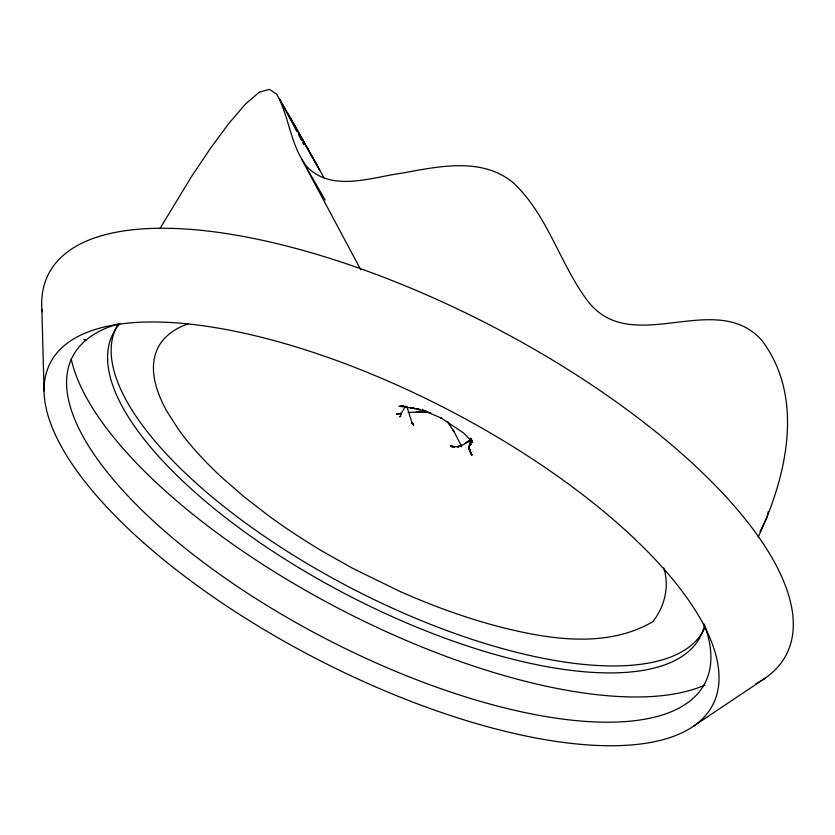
<?xml version="1.0" encoding="UTF-8"?>
<svg xmlns="http://www.w3.org/2000/svg" width="835" height="835" viewBox="0 0 835 835"><rect width="100%" height="100%" fill="white"/><g stroke="black" fill="none" stroke-linecap="round" stroke-linejoin="round"><path stroke-width="1.25" d="M470.752 438.949L472.245 442.028L470.669 438.751L471.003 441.214M469.04 446.652L469.447 449.825L471.785 455.023L469.437 449.814L469.186 446.088L469.458 449.825L471.817 455.002L469.437 449.794L471.848 454.971M400.904 414.421L400.518 413.075L400.863 414.442M471.117 438.803L470.982 441.433L471.19 439.575M471.065 439.627L469.26 447.456L470.241 451.85M471.013 441.099L471.222 439.325M768.096 511.782L767.24 516.781L760.038 531.519M470.606 442.519L470.408 443.208M470.449 443.051L471.201 440.974L470.669 442.247M469.458 445.629L469.625 445.264M401.009 413.93L405.466 406.227M469.26 445.869L469.614 445.295M758.17 537.062C786.486 477.025 805.222 397.919 761.864 340.367C714.854 287.793 630.143 359.76 586.4 299.212C559.262 262.086 547.436 214.752 513.222 182.708C481.931 156.865 438.834 166.415 402.47 173.064C371.742 177.145 331.892 192.728 306.821 166.582C290.319 145.415 289.547 117.244 276.771 94.303L269.465 89.345L259.205 92.226L245.323 104.198L228.654 123.684L210.451 148.359L191.935 175.903L160.205 228.122M470.648 439.899L469.26 441.819L471.545 439.095M469.458 445.587L471.524 444.043L470.272 444.7M471.483 440.88L471.086 441.381L472.067 440.243L471.483 440.88L470.836 438.646M469.019 440.525L470.387 438.876L472.704 442.164L463.561 432.947L440.859 417.803L442.101 418.544M468.8 440.703L463.561 444.554L458.175 446.673L461.056 445.973L457.371 446.85L459.96 446.255L455.252 446.808L450.858 446.255L454.125 447.101L450.629 445.713L452.727 446.944M470.888 438.98L471.243 440.88L471.023 438.73M693.593 726.126L764.985 678.302M467.746 442.028L466.18 442.821L468.341 441.798M188.125 323.74L180.684 326.861A281.531 106.369 27.3 0 0 159.621 344.803C153.463 354.677 152.367 366.815 154.308 378.098A285.706 107.955 27.3 0 0 166.948 411.404L178.586 429.587A287.136 108.487 27.3 0 0 221.745 477.37L243.966 496.71L268.62 515.769A286.635 108.299 27.3 0 0 323.636 551.987L353.195 568.593L398.921 590.95A289.641 109.437 27.3 0 0 505.091 628.212C553.094 639.944 607.817 647.741 652.74 621.772C664.629 606.857 669.67 586.368 663.773 567.967M403.858 405.758L399.161 406.426M399.36 406.405L403.441 406.123M408.221 412.427L421.988 412.052L430.735 412.678M399.767 406.363L413.315 408.252M419.629 412.072L416.216 412.198L429.159 412.417M441.423 418.116L422.427 409.975L427.53 411.738L411.958 407.96M418.22 409.265L416.456 408.879L418.512 409.317M419.995 409.578L417.396 409.077M410.277 407.616L412.814 408.127M410.549 407.678L413.064 408.19M419.097 409.421L416.769 408.941M411.112 407.793L414.087 408.44M412.25 408.023L414.609 408.555M451.182 446.339L454.125 447.101M83.813 339.26L85.869 340.482M413.106 424.211L411.561 422.834L413.722 425.265L411.467 421.122L406.802 406.217M453.04 447.09L451.672 446.026L453.374 447.487M450.597 425.933L447.362 421.414L454.156 431.852L461.598 446.381M470.658 439.262L472.14 441.83M453.029 429.983L454.156 431.852M287.992 113.842L319.701 170.048L279.662 99.094L296.759 131.335M325.118 199.993L302.082 159.913L360.71 269.642M290.663 118.372L324.491 178.607M298.533 134.685L301.477 140.27M302.656 142.503L303.836 144.737M460.649 444.575L461.734 446.777M470.575 438.552L472.046 441.631M470.481 438.354L471.942 441.433M470.282 451.839L469.03 448.124L469.186 446.067L469.458 449.825L469.03 446.715L469.458 449.825L469.04 448.082M471.065 439.857L471.232 440.765L471.013 438.615M470.909 438.959L471.524 441.078M470.804 438.532L471.368 440.567M471.003 438.5L471.201 440.556M470.992 438.385L471.19 440.452M41.865 309.42L44.067 390.947M705.084 684.971A372.765 140.844 27.3 0 1 343.248 610.844A372.765 140.844 27.3 0 1 71.194 358.831M704.49 625.258A330.43 124.853 27.3 0 1 349.865 596.253A330.43 124.853 27.3 0 1 119.729 323.844M42.053 311.81A415.099 156.844 27.3 0 1 493.141 326.746A415.099 156.844 27.3 0 1 755.988 683.74M704.103 624.016A355.835 134.445 27.3 0 1 328.176 639.975A355.835 134.445 27.3 0 1 119.958 323.5M704.427 628.703A330.43 124.853 27.3 0 1 352.579 588.832A330.43 124.853 27.3 0 1 117.391 325.264M469.74 444.303L469.447 445.097L470.147 443.375L469.74 444.303M470.648 442.811L470.147 443.521L471.274 441.976L470.648 442.811M400.706 416.039L399.694 416.686L400.706 416.039M400.122 413.617L396.656 414.097L400.122 413.617M469.04 448.134L469.03 446.704L469.03 448.134M144.246 543.334A372.765 140.844 27.3 0 0 708.017 712.443A372.765 140.844 27.3 0 0 292.375 345.815A372.765 140.844 27.3 0 0 144.246 543.334"/></g></svg>
